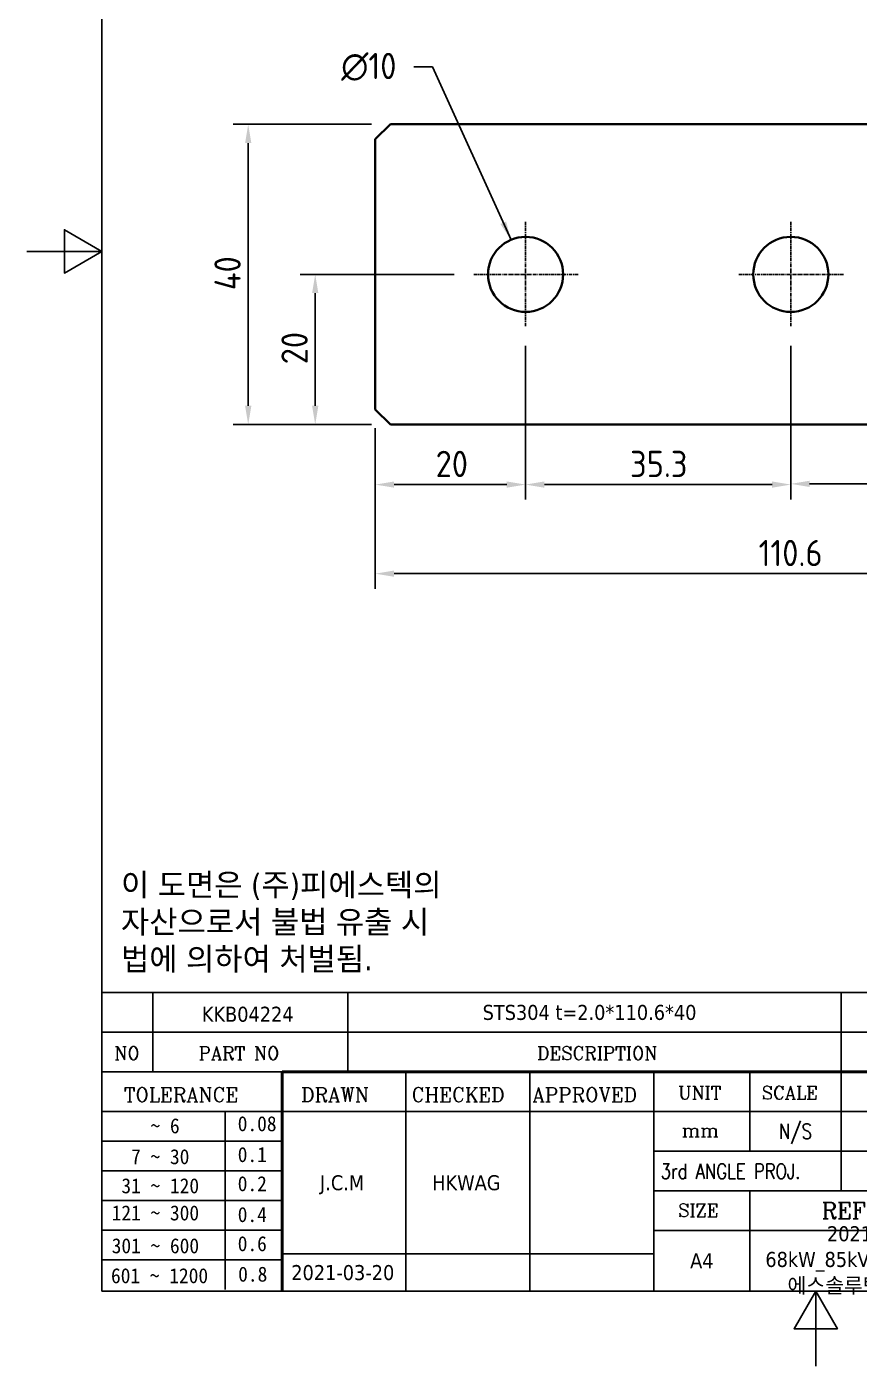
# Model space of a CAD drawing. Header units: millimetres. Extents: x 0 to 210, y 0 to 297.
# Drawn here: x 0 to 110.8, y 0 to 178.4 of the extents above; entities that cross this region are included whole.
import ezdxf
from ezdxf.enums import TextEntityAlignment as Align

# ---------------------------------------------------------------- set-up
doc = ezdxf.new("R2010")
doc.units = ezdxf.units.MM
doc.linetypes.add('CHAIN', pattern=[0.7087, 0.4724, -0.0591, 0.1181, -0.0591])
doc.layers.get('0').update_dxf_attribs({"color": 3, "lineweight": 25, "true_color": 0x00ff00})
for name, color, linetype, lineweight, true_color in [('가시적인 것(ISO)', 3, 'Continuous', 40, 0x00ff00), ('기호(ISO)', 5, 'Continuous', 25, 0x0000ff), ('제목(ISO)', 5, 'Continuous', 50, 0x0000ff), ('중심 표식(ISO)', 1, 'Continuous', 25, 0xff0000), ('치수(ISO)', 2, 'Continuous', 25, 0xffff00)]:
    doc.layers.add(name, color=color, linetype=linetype, lineweight=lineweight, true_color=true_color)
doc.layers.add('경계(ISO)', color=7, linetype='Continuous', lineweight=25)
doc.styles.add('HAN_291', font='')
doc.styles.add('RC_284', font='ROMANC.shx')
doc.styles.add('RC_287', font='ROMANC.shx')
doc.styles.add('RC_292', font='ROMANC.shx')
doc.styles.add('문자 텍스트_PSTEK_POSCO', font='isocp.shx')
doc.styles.add('치수 텍스트_PSTEK_POSCO', font='isocp.shx')
doc.styles.add('텍스트 스타일198', font='tahoma.ttf')
doc.styles.add('텍스트 스타일333', font='ROMANC.shx', dxfattribs={"width": 0.800000011920929})
doc.styles.get('HAN_291').set_extended_font_data('GulimChe')
doc.dimstyles.new('치수_PSTEK_POSCO', dxfattribs={"dimtxt": 3.5, "dimasz": 2.5, "dimexe": 2, "dimexo": 2.5, "dimgap": 1, "dimtad": 1, "dimrnd": 1e-08, "dimdsep": 46, "dimtxsty": '치수 텍스트_PSTEK_POSCO', "dimcen": 0.09, "dimdle": 10, "dimclrd": 7, "dimclre": 7, "dimclrt": 2, "dimadec": 1, "dimazin": 2, "dimtfac": 1, "dimtmove": 0, "dimatfit": 3, "dimfxl": 1, "dimtolj": 1, "dimlwd": -1, "dimlwe": -1, "dimarcsym": 0})
doc.dimstyles.new('치수_PSTEK_POSCO$7', dxfattribs={"dimtxt": 3.5, "dimasz": 2.5, "dimexe": 2, "dimexo": 2.5, "dimgap": 1, "dimtad": 1, "dimrnd": 1e-08, "dimdsep": 46, "dimtxsty": '치수 텍스트_PSTEK_POSCO', "dimcen": 0.09, "dimdle": 10, "dimclrd": 7, "dimclre": 7, "dimclrt": 2, "dimadec": 1, "dimazin": 2, "dimtfac": 1, "dimtmove": 0, "dimatfit": 3, "dimfxl": 1, "dimtolj": 1, "dimlwd": -1, "dimlwe": -1, "dimarcsym": 0})

# ---------------------------------------------------------------- blocks, each defined once
blk = doc.blocks.new('경계 Default Border')
at = {"layer": '경계(ISO)', "flags": 128}
for points in [[(10, 10), (10, 287.0000076293945), (200, 287.0000076293945), (200, 10), (10, 10)], [(0, 148.5000038146973), (10, 148.5000038146973), (5, 151.3867473602295), (5, 145.6132507324219), (10, 148.5000038146973)], [(105, 0), (105, 10), (102.1132469177246, 5), (107.8867530822754, 5), (105, 10)]]:
    blk.add_lwpolyline(points, dxfattribs=at)
blk = doc.blocks.new('제목 블록 PSTEK')
at = {"color": 180, "true_color": 0x3f00ff}
for p, q in [((182.475792979055, 11.79100474011392), (182.4757929790549, 51.56524660363496)), ((182.4757929790549, 51.56524660363496), (372.4757929537551, 51.56524660363496)), ((189.2651435055721, 51.56524660363496), (189.2651435055722, 41.00524660363494)), ((215.2152739891528, 41.00524660363494), (215.2152739891528, 51.56524660363496)), ((280.8758854511282, 51.56524660363496), (280.8758854511282, 41.00524660363494)), ((182.475792979055, 46.2852466036349), (372.4757929537551, 46.28524660363492)), ((182.475792979055, 41.00524660363493), (206.451475290024, 41.00524660363493)), ((222.9401812389276, 11.79100474011392), (222.9401812389276, 41.00524660363494)), ((239.4288871878316, 11.79100474011392), (239.4288871878316, 41.00524660363494)), ((255.9175931367356, 11.79100474011392), (255.9175931367356, 41.00524660363494)), ((268.6918866058747, 41.00524660363494), (268.6918866058747, 30.44524660363498)), ((280.8758854511282, 41.00524660363494), (280.8758854511282, 25.16524660363502)), ((182.475792979055, 35.72524660363497), (206.451475290024, 35.72524660363497)), ((198.8621818849491, 12.02524660363491), (198.8621818849491, 35.72524660363497)), ((206.451475290024, 35.72524660363497), (372.4757929537551, 35.72524660363497)), ((182.475792979055, 31.77524660363492), (206.451475290024, 31.77524660363492)), ((255.917593136736, 30.44524660363498), (372.4757929537552, 30.44524660363501)), ((182.475792979055, 27.82524660363487), (206.451475290024, 27.82524660363487)), ((255.9175931367359, 25.16524660363502), (372.4757929537552, 25.165246603635)), ((268.6918866058744, 25.16524660363502), (268.6918866058744, 11.79100474011392)), ((182.475792979055, 23.87524660363505), (206.451475290024, 23.87524660363505)), ((182.475792979055, 19.92524660363478), (206.451475290024, 19.92524660363478)), ((255.9175931367359, 19.88524660363481), (310.0881549537553, 19.88524660363481)), ((206.451475290024, 16.74100474011396), (255.9175931367359, 16.74100474011396)), ((182.475792979055, 15.97524660363496), (206.451475290024, 15.97524660363496)), ((182.475792979055, 11.79100474011392), (372.4757929537551, 11.79100474011389))]:
    blk.add_line(p, q, dxfattribs=at)
at = {"color": 7, "lineweight": 50}
for p, q in [((206.4514752900237, 11.79100474011392), (206.4514752900237, 41.00524660363494)), ((206.451475290024, 41.00524660363494), (372.4757929537551, 41.00524660363496))]:
    blk.add_line(p, q, dxfattribs=at)
at = {"layer": '제목(ISO)', "lineweight": 18}
blk.add_line((182.475792979055, 35.72500474011393), (182.475792979055, 11.79100474011392), dxfattribs=at)
at = {"color": 2, "true_color": 0xffff00}
for s, height, style, p in [('NO', 1.742399930953979, 'RC_284', (184.135398793432, 42.62317362549192)), ('PART NO', 1.742399930953979, 'RC_284', (195.3359407378685, 42.62317362549192)), ('DESCRIPTION', 1.742399930953979, 'RC_284', (240.4025565652523, 42.62317362549192)), (' TOLERANCE', 1.899999976158142, 'RC_287', (184.0872874387979, 37.00893196870329)), ('DRAWN', 1.899999976158142, 'RC_287', (208.9766620976279, 37.00893196870329)), ('CHECKED', 1.899999976158142, 'RC_287', (223.6856844514997, 37.00893196870329)), ('APPROVED', 1.899999976158142, 'RC_287', (239.7795453577791, 37.00893196870329)), ('UNIT', 1.742399930953979, 'RC_284', (259.1652673287452, 37.34317362549218)), ('SCALE', 1.742399930953979, 'RC_284', (270.2934779252897, 37.34317362549218)), ('    ~ 6', 2.000000029802322, 'HAN_291', (183.7721304966814, 32.8176515608431)), ('0.08', 2.000000029802322, 'HAN_291', (200.5467345600617, 33.09873600004101)), ('mm', 1.742399930953979, 'RC_284', (259.6505418159997, 32.3543089683787)), ('  7 ~ 30', 2.000000029802322, 'HAN_291', (183.7721304966814, 28.70538114822415)), ('0.1', 2.000000029802322, 'HAN_291', (200.5467345600617, 28.98646558742206)), (' 31 ~ 120', 2.000000029802322, 'HAN_291', (183.7721304966814, 24.82628181916237)), ('0.2', 2.000000029802322, 'HAN_291', (200.5467345600617, 25.10736625836028)), ('SIZE', 1.742399930953979, 'RC_284', (259.1652673287452, 21.69497768947366)), ('REFERENCE', 2.178000062704086, 'RC_292', (278.2741065029841, 21.43214925458022)), ('121 ~ 300', 2.000000029802322, 'HAN_291', (183.7721304966814, 21.21401206133254)), ('0.4', 2.000000029802322, 'HAN_291', (200.5467345600617, 20.99509650053045)), ('301 ~ 600', 2.000000029802322, 'HAN_291', (183.7721304966814, 16.83491273227077)), ('0.6', 2.000000029802322, 'HAN_291', (200.5467345600617, 17.11599717146868)), ('601 ~ 1200', 2.000000029802322, 'HAN_291', (183.6802025156883, 12.84759660881125)), ('0.8', 2.000000029802322, 'HAN_291', (200.6097246063884, 13.05732192299702))]:
    blk.add_text(s, height=height, dxfattribs=dict(at, style=style)).set_placement(p)
at = {"color": 7, "style": '텍스트 스타일333', "width": 0.7999999523162842}
blk.add_text('N/S', height=2.000000029802322, dxfattribs=at).set_placement((274.7838860285014, 33.08524660363496), align=Align.MIDDLE_CENTER)
at = {"color": 2, "true_color": 0xffff00, "style": '텍스트 스타일333', "width": 0.7999999523162842}
blk.add_text('3rd ANGLE PROJ.', height=2.000000029802322, dxfattribs=at).set_placement((256.8430306642954, 26.76148381654429))
at = {"layer": '제목(ISO)', "color": 7, "style": '텍스트 스타일198'}
for tag, p in [('설명_001', (233.1431071792483, 47.92245856837096)), ('재질_001', (290.876244475187, 47.92524659519488)), ('질량\\P3;_001', (350.3046145979153, 48.1643332325385)), ('부품_번호_001', (195.7688817100499, 47.68004260673702)), ("3._Q'TY_001", (312.7327037528258, 47.90442725317898)), ('1._MODEL_NAME_001', (337.7973627190611, 37.34106929478932)), ('제목_001', (335.5349605824892, 32.12134217035067)), ('부품_번호_001', (334.4281219632819, 26.8052465951949)), ('설계자_001', (211.4997234691996, 25.23312566343435)), ('점검자_001', (226.4283219502686, 25.23446884679021)), ('프로젝트_001', (278.9744245225954, 18.43818283951269)), ('시트_크기_001', (260.7634369704525, 14.8381256569732)), ('프로젝트_002', (270.7718971243607, 15.01430360086118)), ('작성_날짜_001', (207.6723224966676, 13.26600473167383)), ('프로젝트_003', (273.7136559043495, 11.55047762554502))]:
    blk.add_attdef(tag, p, '', height=2.000000029802322, dxfattribs=at)
for tag, p in [('4._COLOR', (327.6805273250926, 48.92524660363493)), ('엔지니어링_승인자', (247.673240162284, 26.23312567187446)), ('점검_날짜', (231.1845342133799, 14.26600474011394)), ('엔지니어링_승인_날짜', (247.6732401622839, 14.26600474011394))]:
    blk.add_attdef(tag, text='', height=2.000000029802322, dxfattribs=at).set_placement(p, align=Align.MIDDLE_CENTER)
blk = doc.blocks.new('*D22')
at = {"layer": 'Defpoints', "color": 0, "transparency": 16777216}
for p in [(66.38684116836065, 138.4426307982173), (46.38684116836065, 127.4426307982173), (66.38684116836065, 117.4426307982173)]:
    blk.add_point(p, dxfattribs=at)
at = {"layer": '치수(ISO)', "color": 7, "transparency": 16777216}
for p, q in [((66.38684116836065, 135.9426307982173), (66.38684116836065, 115.4426307982173)), ((46.38684116836065, 124.9426307982173), (46.38684116836065, 115.4426307982173)), ((48.88684116836065, 117.4426307982173), (63.88684116836065, 117.4426307982173))]:
    blk.add_line(p, q, dxfattribs=at)
for points in [[(48.88684116836065, 117.8592974648839), (48.88684116836065, 117.0259641315506), (46.38684116836065, 117.4426307982173)], [(63.88684116836065, 117.8592974648839), (63.88684116836065, 117.0259641315506), (66.38684116836065, 117.4426307982173)]]:
    blk.add_solid(points, dxfattribs=at)
at = {"layer": '치수(ISO)', "color": 2, "transparency": 16777216, "insert": (54.41602423922679, 120.1929752864062), "char_height": 3.5, "attachment_point": 4, "style": '치수 텍스트_PSTEK_POSCO'}
blk.add_mtext('\\A1;20', dxfattribs=at)
blk = doc.blocks.new('*D23')
at = {"layer": 'Defpoints', "color": 0, "transparency": 16777216}
for p in [(66.38684116836065, 138.4426307982173), (101.6868411683606, 138.4426307982173), (101.6868411683606, 117.4426307982173)]:
    blk.add_point(p, dxfattribs=at)
at = {"layer": '치수(ISO)', "color": 7, "transparency": 16777216}
for p, q in [((66.38684116836065, 135.9426307982173), (66.38684116836065, 115.4426307982173)), ((101.6868411683606, 135.9426307982173), (101.6868411683606, 115.4426307982173)), ((68.88684116836065, 117.4426307982173), (99.18684116836064, 117.4426307982173))]:
    blk.add_line(p, q, dxfattribs=at)
for points in [[(68.88684116836065, 117.8592974648839), (68.88684116836065, 117.0259641315506), (66.38684116836065, 117.4426307982173)], [(99.18684116836064, 117.8592974648839), (99.18684116836064, 117.0259641315506), (101.6868411683606, 117.4426307982173)]]:
    blk.add_solid(points, dxfattribs=at)
at = {"layer": '치수(ISO)', "color": 2, "transparency": 16777216, "insert": (80.28935379494534, 120.1926307982173), "char_height": 3.5, "attachment_point": 4, "style": '치수 텍스트_PSTEK_POSCO'}
blk.add_mtext('\\A1;35.3', dxfattribs=at)
blk = doc.blocks.new('*D24')
at = {"layer": 'Defpoints', "color": 0, "transparency": 16777216}
for p in [(101.6868411683606, 138.4426307982173), (136.9868411683607, 138.4426307982173), (136.9868411683607, 117.5359337109598)]:
    blk.add_point(p, dxfattribs=at)
at = {"layer": '치수(ISO)', "color": 7, "transparency": 16777216}
for p, q in [((101.6868411683606, 135.9426307982173), (101.6868411683606, 115.5359337109598)), ((136.9868411683607, 135.9426307982173), (136.9868411683607, 115.5359337109598)), ((104.1868411683606, 117.5359337109598), (134.4868411683607, 117.5359337109598))]:
    blk.add_line(p, q, dxfattribs=at)
for points in [[(104.1868411683606, 117.9526003776264), (104.1868411683606, 117.1192670442931), (101.6868411683606, 117.5359337109598)], [(134.4868411683607, 117.9526003776264), (134.4868411683607, 117.1192670442931), (136.9868411683607, 117.5359337109598)]]:
    blk.add_solid(points, dxfattribs=at)
at = {"layer": '치수(ISO)', "color": 2, "transparency": 16777216, "insert": (115.5893537949454, 120.2859337109598), "char_height": 3.5, "attachment_point": 4, "style": '치수 텍스트_PSTEK_POSCO'}
blk.add_mtext('\\A1;35.3', dxfattribs=at)
blk = doc.blocks.new('*D25')
at = {"layer": 'Defpoints', "color": 0, "transparency": 16777216}
for p in [(46.38684116836065, 127.4426307982173), (156.9868411683607, 127.4426307982173), (156.9868411683607, 105.5771494001504)]:
    blk.add_point(p, dxfattribs=at)
at = {"layer": '치수(ISO)', "color": 7, "transparency": 16777216}
for p, q in [((46.38684116836065, 124.9426307982173), (46.38684116836065, 103.5771494001504)), ((156.9868411683607, 124.9426307982173), (156.9868411683607, 103.5771494001504)), ((48.88684116836065, 105.5771494001504), (154.4868411683607, 105.5771494001504))]:
    blk.add_line(p, q, dxfattribs=at)
for points in [[(48.88684116836065, 105.9938160668171), (48.88684116836065, 105.1604827334838), (46.38684116836065, 105.5771494001504)], [(154.4868411683607, 105.9938160668171), (154.4868411683607, 105.1604827334838), (156.9868411683607, 105.5771494001504)]]:
    blk.add_solid(points, dxfattribs=at)
at = {"layer": '치수(ISO)', "color": 2, "transparency": 16777216, "insert": (97.4000301447386, 108.3271494001504), "char_height": 3.5, "attachment_point": 4, "style": '치수 텍스트_PSTEK_POSCO'}
blk.add_mtext('\\A1;110.6', dxfattribs=at)
blk = doc.blocks.new('*D26')
at = {"layer": 'Defpoints', "color": 0, "transparency": 16777216}
for p in [(38.3868411683607, 145.4426307982172), (59.38684116836065, 145.4426307982172), (48.38684116836067, 125.4426307982173)]:
    blk.add_point(p, dxfattribs=at)
at = {"layer": '치수(ISO)', "color": 7, "transparency": 16777216}
for p, q in [((56.88684116836065, 145.4426307982172), (36.3868411683607, 145.4426307982172)), ((38.38684116836069, 127.9426307982173), (38.38684116836069, 142.9426307982172)), ((45.88684116836067, 125.4426307982173), (36.38684116836069, 125.4426307982173))]:
    blk.add_line(p, q, dxfattribs=at)
for points in [[(37.97017450169403, 142.9426307982172), (38.80350783502735, 142.9426307982172), (38.3868411683607, 145.4426307982172)], [(37.97017450169403, 127.9426307982173), (38.80350783502735, 127.9426307982173), (38.38684116836069, 125.4426307982173)]]:
    blk.add_solid(points, dxfattribs=at)
at = {"layer": '치수(ISO)', "color": 2, "transparency": 16777216, "insert": (35.63649668017169, 133.4718138690834), "char_height": 3.5, "attachment_point": 4, "rotation": 90, "style": '치수 텍스트_PSTEK_POSCO'}
blk.add_mtext('\\A1;20', dxfattribs=at)
blk = doc.blocks.new('*D27')
at = {"layer": 'Defpoints', "color": 0, "transparency": 16777216}
for p in [(29.46832761184019, 165.4426307982172), (48.38684116836066, 165.4426307982172), (48.38684116836067, 125.4426307982173)]:
    blk.add_point(p, dxfattribs=at)
at = {"layer": '치수(ISO)', "color": 7, "transparency": 16777216}
for p, q in [((45.88684116836066, 165.4426307982172), (27.46832761184019, 165.4426307982172)), ((29.46832761184018, 127.9426307982173), (29.46832761184019, 162.9426307982172)), ((45.88684116836067, 125.4426307982173), (27.46832761184018, 125.4426307982173))]:
    blk.add_line(p, q, dxfattribs=at)
for points in [[(29.05166094517352, 162.9426307982172), (29.88499427850686, 162.9426307982172), (29.46832761184019, 165.4426307982172)], [(29.05166094517352, 127.9426307982173), (29.88499427850685, 127.9426307982173), (29.46832761184018, 125.4426307982173)]]:
    blk.add_solid(points, dxfattribs=at)
at = {"layer": '치수(ISO)', "color": 2, "transparency": 16777216, "insert": (26.71832761184017, 143.3412528454613), "char_height": 3.5, "attachment_point": 4, "rotation": 90, "style": '치수 텍스트_PSTEK_POSCO'}
blk.add_mtext('\\A1;40', dxfattribs=at)

msp = doc.modelspace()

# ---------------------------------------------------------------- linework, layer by layer
at = {"layer": '가시적인 것(ISO)'}
for p, q in [((46.38684116836065, 163.4426307982172), (48.38684116836066, 165.4426307982172)), ((48.38684116836066, 165.4426307982172), (154.9868411683607, 165.4426307982172)), ((46.38684116836066, 127.4426307982172), (46.38684116836065, 163.4426307982172)), ((48.38684116836066, 125.4426307982173), (46.38684116836066, 127.4426307982172)), ((154.9868411683607, 125.4426307982173), (48.38684116836067, 125.4426307982173))]:
    msp.add_line(p, q, dxfattribs=at)
for centre in [(66.38684116836066, 145.4426307982172), (101.6868411683606, 145.4426307982172)]:
    msp.add_circle(centre, 5, dxfattribs=at)
at = {"layer": '중심 표식(ISO)', "linetype": 'CHAIN'}
for p, q in [((66.38684116836065, 152.4426307982172), (66.38684116836065, 138.4426307982173)), ((101.6868411683606, 152.4426307982172), (101.6868411683606, 138.4426307982173)), ((73.38684116836065, 145.4426307982172), (59.38684116836065, 145.4426307982172)), ((108.6868411683606, 145.4426307982172), (94.68684116836066, 145.4426307982172))]:
    msp.add_line(p, q, dxfattribs=at)

# ---------------------------------------------------------------- block references
msp.add_blockref('경계 Default Border', (0, 0))
ref = msp.add_blockref('제목 블록 PSTEK', (-172.4757929537552, -1.791004740113895))
ref.add_attrib('설계자_001', 'J.C.M', (39.02393051544444, 23.44212092332045), dxfattribs={"layer": '제목(ISO)', "color": 7, "height": 2.000000029802322, "style": '텍스트 스타일198'})
ref.add_attrib('점검자_001', 'HKWAG', (53.95252899651337, 23.44346410667632), dxfattribs={"layer": '제목(ISO)', "color": 7, "height": 2.000000029802322, "style": '텍스트 스타일198'})
ref.add_attrib('프로젝트_001', '2021_컨버터_DC', (106.4986315688402, 16.64717809939879), dxfattribs={"layer": '제목(ISO)', "color": 7, "height": 2.000000029802322, "style": '텍스트 스타일198'})
ref.add_attrib('시트_크기_001', 'A4', (88.28764401669724, 13.04712091685931), dxfattribs={"layer": '제목(ISO)', "color": 7, "height": 2.000000029802322, "style": '텍스트 스타일198'})
ref.add_attrib('작성_날짜_001', '2021-03-20', (35.19652954291242, 11.47499999155994), dxfattribs={"layer": '제목(ISO)', "color": 7, "height": 2.000000029802322, "style": '텍스트 스타일198'})
ref.add_attrib('설명_001', 'STS304 t=2.0*110.6*40', (60.66731422549317, 46.13145382825707), dxfattribs={"layer": '제목(ISO)', "color": 7, "height": 2.000000029802322, "style": '텍스트 스타일198'})
ref.add_attrib('부품_번호_001', 'KKB04224', (23.29308875629476, 45.88903786662313), dxfattribs={"layer": '제목(ISO)', "color": 7, "height": 2.000000029802322, "style": '텍스트 스타일198'})
ref.add_attrib('프로젝트_002', '68kW_85kV_800mA 집진기_피', (98.2961041706056, 13.22329886074729), dxfattribs={"layer": '제목(ISO)', "color": 7, "height": 2.000000029802322, "style": '텍스트 스타일198'})
ref.add_attrib('프로젝트_003', '에스솔루텍_부산패션단지', (101.2378629505943, 9.759472885431132), dxfattribs={"layer": '제목(ISO)', "color": 7, "height": 2.000000029802322, "style": '텍스트 스타일198'})

# ---------------------------------------------------------------- texts
at = {"layer": '기호(ISO)', "color": 2, "true_color": 0xffff00, "insert": (41.84115553405354, 173.0903167215879), "char_height": 3.499999940395355, "width": 8.67625786662102, "attachment_point": 4, "line_spacing_factor": 0.612500011920929, "style": '치수 텍스트_PSTEK_POSCO'}
msp.add_mtext('{\\fAIGDT|b0|i0;\\H3.5000;n\\fisocp|b0|i0;\\H3.5000;10}', dxfattribs=at)
at = {"layer": '기호(ISO)', "color": 7, "insert": (12.5345017592702, 59.03223318725009), "char_height": 3.00000011920929, "width": 60.84077827472761, "attachment_point": 4, "line_spacing_factor": 0.9878842234611511, "style": '문자 텍스트_PSTEK_POSCO'}
msp.add_mtext('{\\fTahoma|b0|i0;\\H3.0000;이 도면은 (주)피에스텍의\\P자산으로서 불법 유출 시 \\P법에 의하여 처벌됨.}', dxfattribs=at)

# ---------------------------------------------------------------- dimensions: what is measured, and where the dimension line sits
at = {"layer": '치수(ISO)', "color": 7}
for base, p1, p2, angle, picture, middle in [((29.46832761184019, 165.4426307982172), (48.38684116836067, 125.4426307982173), (48.38684116836066, 165.4426307982172), 90, '*D27', (29.46832761184017, 145.4426307982172)), ((38.3868411683607, 145.4426307982172), (48.38684116836067, 125.4426307982173), (59.38684116836065, 145.4426307982172), 90, '*D26', (38.38684116836067, 135.4426307982172)), ((101.6868411683606, 117.4426307982173), (66.38684116836065, 138.4426307982173), (101.6868411683606, 138.4426307982173), 180, '*D23', (84.03684116836064, 117.4426307982173)), ((136.9868411683607, 117.5359337109598), (101.6868411683606, 138.4426307982173), (136.9868411683607, 138.4426307982173), 180, '*D24', (119.3368411683606, 117.5359337109598))]:
    dim = msp.add_linear_dim(base=base, p1=p1, p2=p2, angle=angle, dimstyle='치수_PSTEK_POSCO', override={"dimdec": 2, "dimtp": 0, "dimtm": -0, "dimtdec": 2, "dimtofl": 0, "dimatfit": 1}, dxfattribs=at)
    dim.commit()
    dim.dimension.update_dxf_attribs({"geometry": picture, "text_midpoint": middle, "dimtype": 160})
for base, p2, picture, middle in [((66.38684116836065, 117.4426307982173), (66.38684116836065, 138.4426307982173), '*D22', (56.38684116836065, 117.4426307982173)), ((156.9868411683607, 105.5771494001504), (156.9868411683607, 127.4426307982173), '*D25', (101.6868411683606, 105.5771494001504))]:
    dim = msp.add_linear_dim(base=base, p1=(46.38684116836065, 127.4426307982173), p2=p2, dimstyle='치수_PSTEK_POSCO', override={"dimdec": 2, "dimtp": 0, "dimtm": -0, "dimtdec": 2, "dimtofl": 0, "dimatfit": 1}, dxfattribs=at)
    dim.commit()
    dim.dimension.update_dxf_attribs({"geometry": picture, "text_midpoint": middle, "dimtype": 160})

# ---------------------------------------------------------------- leaders
at = {"layer": '기호(ISO)', "color": 7, "annotation_type": 0, "has_hookline": 1, "hookline_direction": 1, "text_width": 7.903008390596369}
msp.add_leader([(64.44510819401195, 150.0501977327638), (54.01741340067456, 173.0903167215879), (51.51741340067456, 173.0903167215879)], dimstyle='치수_PSTEK_POSCO$7', override={"dimtad": 0}, dxfattribs=at)

doc.saveas('drawing.dxf')
